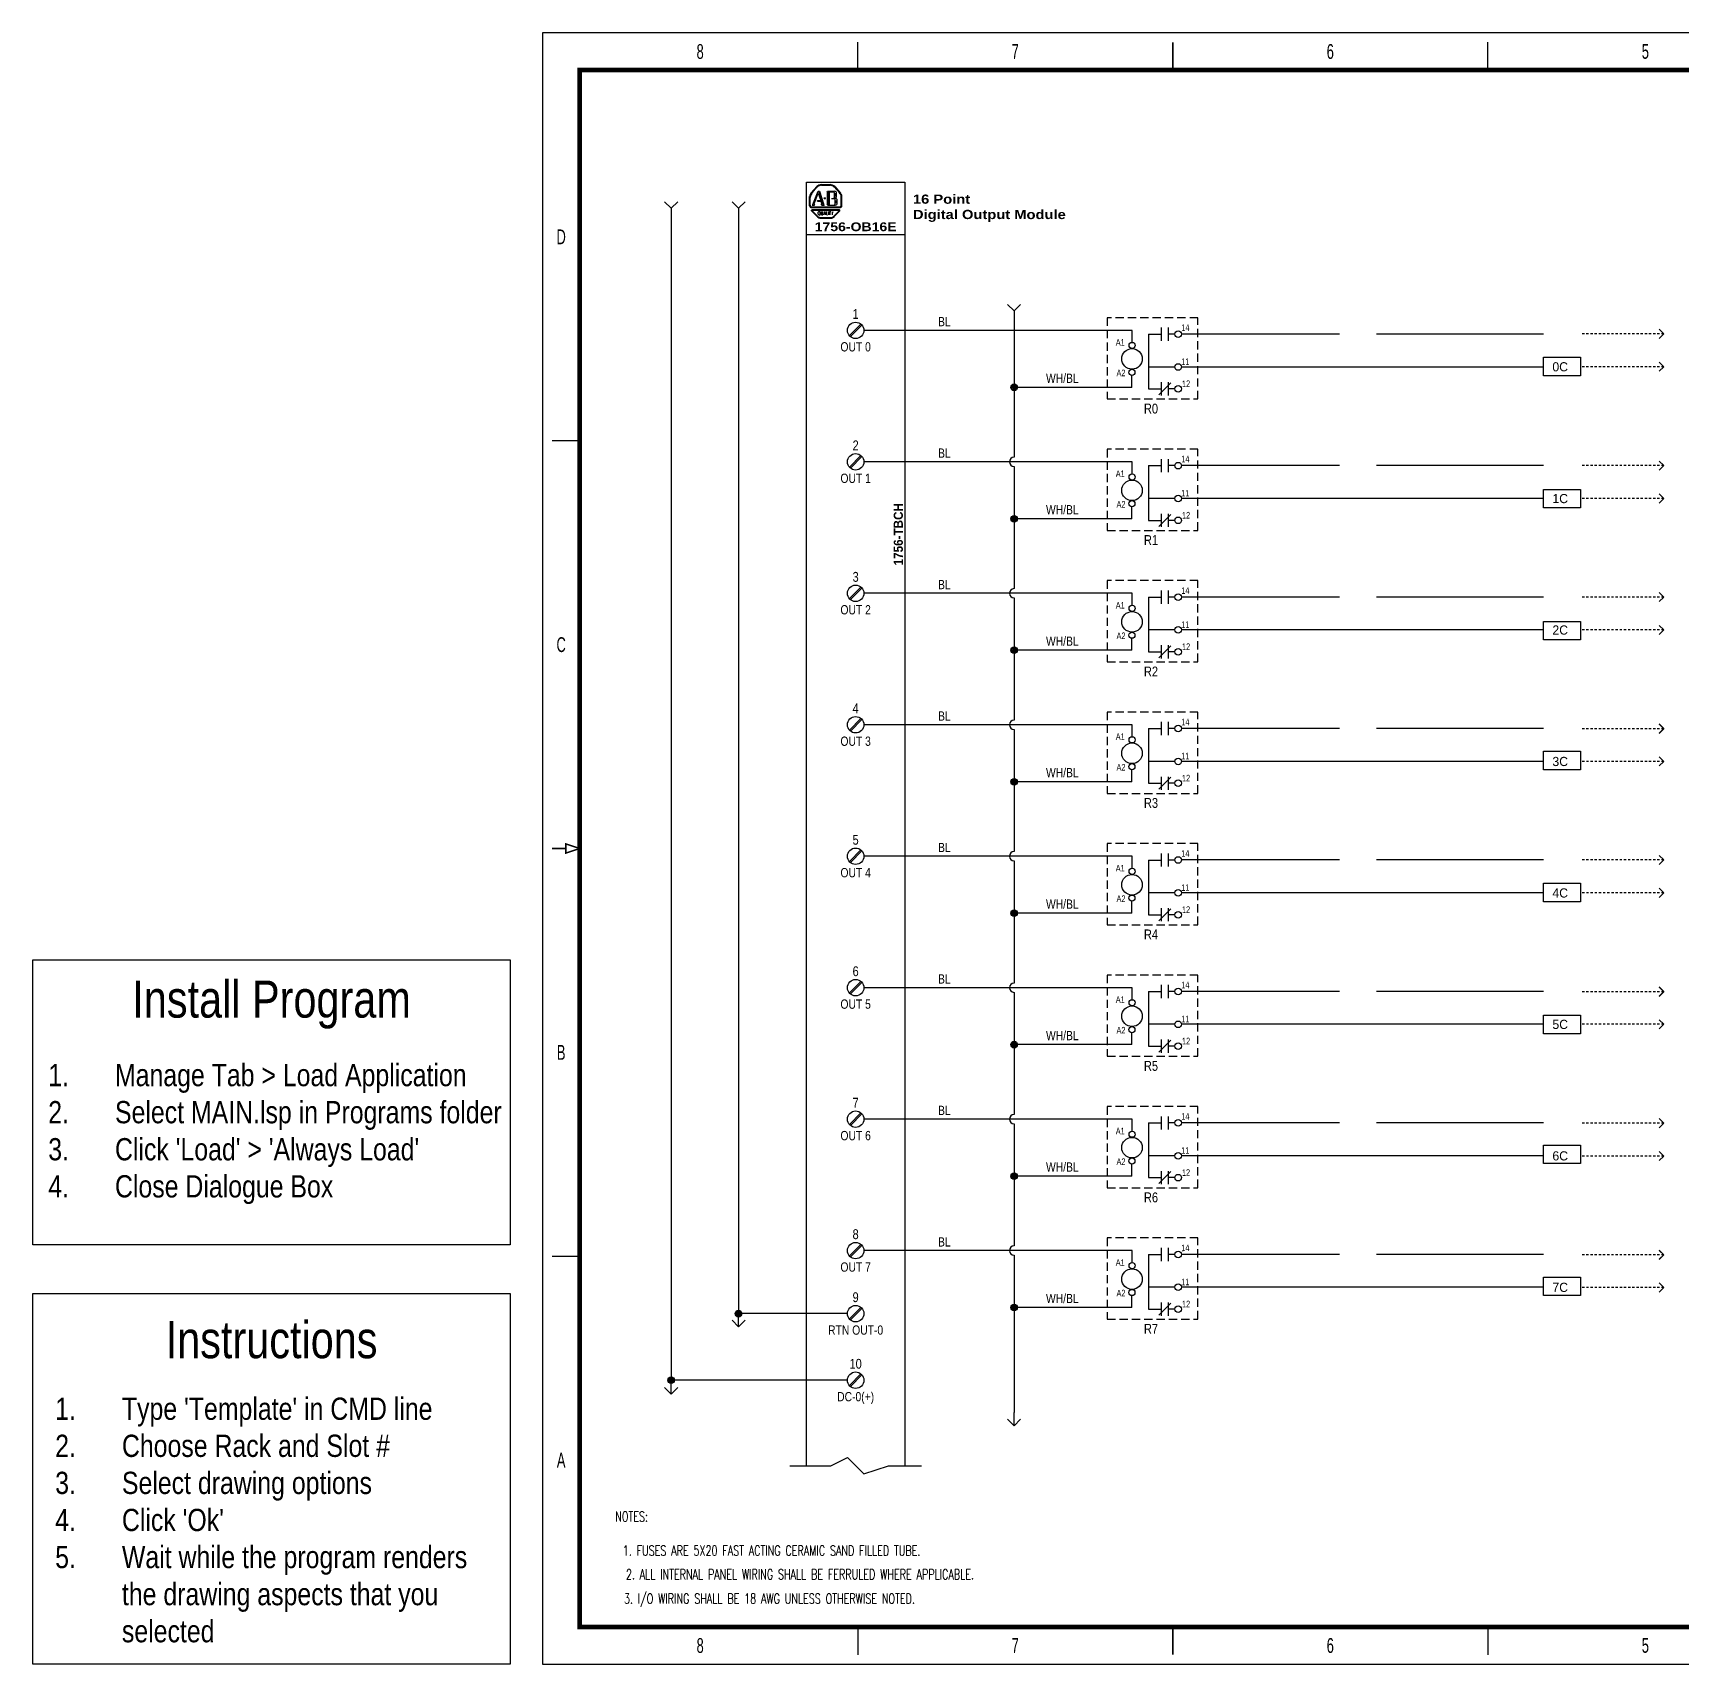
# Model space of a CAD drawing. Extents: x -28 to 136, y 0 to 88.
# Drawn here: x -27.5 to 61.4, y 0 to 88 of the extents above; entities that cross this region are included whole.
import ezdxf
from ezdxf.enums import TextEntityAlignment as Align

# ---------------------------------------------------------------- set-up
doc = ezdxf.new("R2010")
doc.units = 0
doc.header["$MEASUREMENT"] = 0
doc.linetypes.add('HIDDEN2', pattern=[0.1875, 0.125, -0.0625])
doc.layers.get('0').update_dxf_attribs({"linetype": 'CONTINUOUS'})
for name, color, linetype in [('DESCCHILD', 20, 'CONTINUOUS'), ('FIELD', 7, 'HIDDEN2'), ('FORM', 3, 'CONTINUOUS'), ('INSTRUCTIONS', 7, 'CONTINUOUS'), ('SYMB', 4, 'CONTINUOUS'), ('TAGS', 51, 'CONTINUOUS'), ('TEXT', 3, 'CONTINUOUS'), ('WIRE', 1, 'CONTINUOUS')]:
    doc.layers.add(name, color=color, linetype=linetype)
doc.styles.add('ARIAL', font='')
doc.styles.add('ARIEL', font='arial.ttf', dxfattribs={"width": 0.8, "height": 0.2})
doc.styles.add('DWG_STYLE', font='arial.ttf', dxfattribs={"width": 0.8, "height": 0.6})
doc.styles.add('ROMANS', font='ROMANS.SHX', dxfattribs={"width": 0.8, "oblique": 0.017453, "height": 0.14})
doc.styles.get('ARIAL').set_extended_font_data('Arial Black')

# ---------------------------------------------------------------- blocks, each defined once
blk = doc.blocks.new('PLC Term')
at = {"layer": 'SYMB'}
for p, q in [((-0.095, -0.08), (0.08, 0.095)), ((-0.08, -0.095), (0.095, 0.08))]:
    blk.add_line(p, q, dxfattribs=at)
blk.add_circle((0, 0), 0.125, dxfattribs=at)
at = {"layer": 'SYMB', "color": 7, "style": 'ARIEL', "width": 0.8}
blk.add_attdef('##', text='', height=0.15, dxfattribs=at).set_placement((0, 0.25), align=Align.MIDDLE_CENTER)
at = {"layer": 'SYMB', "color": 3, "style": 'ARIEL', "width": 0.8}
blk.add_attdef('TERM', text='', height=0.15, dxfattribs=at).set_placement((0, -0.25), align=Align.MIDDLE_CENTER)
blk = doc.blocks.new('E00216')
at = {"layer": 'WIRE'}
for p, q in [((0, -0.2), (0, 0)), ((0, -0.2), (-0.1, -0.1)), ((0.1, -0.1), (0, -0.2))]:
    blk.add_line(p, q, dxfattribs=at)
blk = doc.blocks.new('TO BOTTOM')
at = {"layer": 'WIRE', "linetype": 'Continuous'}
blk.add_blockref('E00216', (0, 0), dxfattribs=at)
at = {"layer": 'FIELD', "style": 'ARIEL', "width": 0.8}
for tag, p in [('SIGNAL', (0, -0.375)), ('XFRN', (0, -0.59375))]:
    blk.add_attdef(tag, text='', height=0.15, dxfattribs=at).set_placement(p, align=Align.MIDDLE)
blk = doc.blocks.new('Relay1')
at = {"layer": 'FIELD'}
blk.add_lwpolyline([(0, 0), (1.378, 0), (1.378, 1.233), (0, 1.233)], close=True, dxfattribs=at)
at = {"layer": 'SYMB'}
for p, q in [((0.628, 0.983), (0.628, 0.153)), ((1.028, 0.485), (0.628, 0.485)), ((0.969, 0.244), (0.787, 0.062))]:
    blk.add_line(p, q, dxfattribs=at)
for points in [[(0.828, 0.883), (0.828, 1.083)], [(0.928, 1.083), (0.928, 0.883)], [(0.628, 0.983), (0.828, 0.983)], [(1.028, 0.983), (0.928, 0.983)], [(0.828, 0.053), (0.828, 0.253)], [(0.928, 0.253), (0.928, 0.053)], [(0.628, 0.153), (0.828, 0.153)], [(1.028, 0.153), (0.928, 0.153)]]:
    blk.add_lwpolyline(points, dxfattribs=at)
for centre, radius in [((1.078, 0.983), 0.05), ((0.378, 0.608), 0.156), ((0.38, 0.812), 0.0469), ((1.078, 0.485), 0.05), ((0.376, 0.405), 0.0469), ((1.078, 0.153), 0.05)]:
    blk.add_circle(centre, radius, dxfattribs=at)
at = {"layer": 'DESCCHILD', "style": 'ARIEL', "text_generation_flag": 6, "width": 0.8}
blk.add_attdef('DESC1', text='', height=0.15, rotation=180, dxfattribs=at).set_placement((0.666, 1.491), align=Align.CENTER)
blk.add_attdef('DESC2', text='', height=0.15, rotation=180, dxfattribs=at).set_placement((0.666, 1.366), align=Align.MIDDLE_CENTER)
at = {"layer": 'FIELD', "color": 3, "style": 'ARIEL', "text_generation_flag": 6, "width": 0.8}
for s, p in [('14', (1.25, 1.033)), ('A1', (0.268, 0.81)), ('11', (1.25, 0.516)), ('12', (1.261, 0.181))]:
    blk.add_text(s, height=0.1, rotation=180.4497, dxfattribs=at).set_placement(p, align=Align.RIGHT)
blk.add_text('A2', height=0.1, rotation=180.4497, dxfattribs=at).set_placement((0.143, 0.345))
at = {"layer": 'TAGS', "style": 'ARIEL', "text_generation_flag": 6, "width": 0.8}
blk.add_attdef('TAG2', text='', height=0.15, rotation=180, dxfattribs=at).set_placement((0.666, -0.221), align=Align.CENTER)
blk = doc.blocks.new('WIRE LABEL')
at = {"layer": 'TEXT', "style": 'ARIEL', "width": 0.8}
for tag, p in [('COLOR', (0, 0.125)), ('LABEL', (0, -0.125))]:
    blk.add_attdef(tag, text='', height=0.15, dxfattribs=at).set_placement(p, align=Align.MIDDLE_CENTER)
blk = doc.blocks.new('E00172')
at = {"layer": 'WIRE'}
for radius in [0.05, 0.04, 0.03, 0.02, 0.01]:
    blk.add_circle((0, 0), radius, dxfattribs=at)
blk = doc.blocks.new('E00215')
at = {"layer": 'WIRE'}
for p, q in [((0, 0.1), (-0.1, 0.2)), ((0.1, 0.2), (0, 0.1)), ((0, 0.1), (0, 0))]:
    blk.add_line(p, q, dxfattribs=at)
blk = doc.blocks.new('FROM TOP')
at = {"layer": 'WIRE', "linetype": 'Continuous'}
blk.add_blockref('E00215', (0, 0), dxfattribs=at)
at = {"layer": 'FIELD', "style": 'ARIEL', "width": 0.8}
for tag, p in [('SIGNAL', (0, 0.59375)), ('XFRN', (0, 0.375))]:
    blk.add_attdef(tag, text='', height=0.15, dxfattribs=at).set_placement(p, align=Align.MIDDLE)

msp = doc.modelspace()

# ---------------------------------------------------------------- linework, layer by layer
for p, q in [((13.343, 10.7), (15.559, 10.7)), ((15.559, 10.7), (16.446, 11.143)), ((16.446, 11.143), (17.333, 10.257)), ((17.333, 10.257), (18.662, 10.7)), ((18.662, 10.7), (20.436, 10.7))]:
    msp.add_line(p, q)
at = {"layer": 'FIELD'}
for p, q in [((60.489, 71.766), (56, 71.766)), ((60.489, 69.993), (56, 69.993)), ((60.489, 64.657), (56, 64.657)), ((60.489, 62.884), (56, 62.884)), ((60.489, 57.565), (56, 57.565)), ((60.489, 55.792), (56, 55.792)), ((60.489, 50.456), (56, 50.456)), ((60.49, 48.699), (56, 48.699)), ((60.489, 43.38), (56, 43.38)), ((60.49, 41.606), (56, 41.606)), ((60.489, 36.271), (56, 36.271)), ((60.49, 34.514), (56, 34.514)), ((60.489, 29.178), (56, 29.178)), ((60.49, 27.405), (56, 27.405)), ((60.489, 22.069), (56, 22.069)), ((60.49, 20.312), (56, 20.312))]:
    msp.add_line(p, q, dxfattribs=at)
at = {"layer": 'FORM', "linetype": 'Continuous'}
for p, q in [((17, 86), (17, 87.5)), ((51, 86), (51, 87.5)), ((17, 2), (17, 0.5)), ((51, 2), (51, 0.5))]:
    msp.add_line(p, q, dxfattribs=at)
msp.add_lwpolyline([(0, 0), (136, 0), (136, 88), (0, 88), (0, 0)], dxfattribs=at)
for points, const_width in [([(34, 86), (34, 87.5)], 0.08), ([(4, 2), (134, 2), (134, 86), (2, 86), (2, 2), (4, 2)], 0.24), ([(0.5, 66), (2, 66)], 0.08), ([(0.5, 44), (1.25, 44), (1.25, 43.75), (2, 44), (1.25, 44.25), (1.25, 44)], 0.08), ([(0.5, 22), (2, 22)], 0.08), ([(34, 2), (34, 0.5)], 0.08)]:
    msp.add_lwpolyline(points, dxfattribs=dict(at, const_width=const_width))
at = {"layer": 'INSTRUCTIONS'}
for points in [[(-27.5, 38), (-1.75, 38), (-1.75, 22.625), (-27.5, 22.625)], [(-27.5, 20), (-1.75, 20), (-1.75, 0), (-27.5, 0)]]:
    msp.add_lwpolyline(points, close=True, dxfattribs=at)
at = {"layer": 'SYMB'}
for p, q in [((14.23, 79.958), (19.55, 79.958)), ((14.23, 10.7), (14.23, 79.958)), ((14.408, 78.682), (14.408, 79.178)), ((14.479, 79.355), (14.794, 79.71)), ((14.479, 79.285), (14.798, 79.675)), ((14.585, 78.753), (14.869, 79.462)), ((14.656, 78.788), (14.869, 79.355)), ((14.869, 79.462), (14.94, 79.462)), ((14.869, 79.355), (15.011, 78.965)), ((14.904, 79.426), (15.117, 78.753)), ((14.94, 79.462), (15.152, 78.788)), ((15.046, 79.816), (15.507, 79.816)), ((15.046, 79.781), (15.507, 79.781)), ((15.365, 79.462), (15.755, 79.462)), ((15.365, 78.784), (15.365, 79.391)), ((15.436, 78.717), (15.436, 79.426)), ((15.472, 78.717), (15.472, 79.426)), ((15.472, 79.426), (15.684, 79.426)), ((15.72, 79.71), (16.039, 79.355)), ((15.755, 79.143), (15.755, 79.355)), ((15.759, 79.71), (16.074, 79.355)), ((15.826, 79.178), (15.826, 79.355)), ((15.862, 79.178), (15.862, 79.355)), ((16.11, 78.717), (16.11, 79.178)), ((16.145, 78.682), (16.145, 79.178)), ((19.55, 79.958), (19.549, 10.7)), ((14.443, 78.682), (14.443, 79.143)), ((14.514, 78.611), (16.004, 78.611)), ((14.514, 78.575), (16.039, 78.575)), ((14.514, 78.398), (14.514, 78.433)), ((14.514, 78.398), (14.833, 78.079)), ((14.55, 78.717), (14.656, 78.717)), ((14.55, 78.469), (16.004, 78.469)), ((14.55, 78.398), (14.837, 78.114)), ((14.585, 78.433), (15.968, 78.433)), ((14.833, 78.93), (14.833, 78.965)), ((14.833, 78.965), (15.011, 78.965)), ((14.833, 78.93), (15.011, 78.93)), ((14.869, 78.221), (14.869, 78.327)), ((14.904, 78.362), (14.94, 78.362)), ((14.975, 78.221), (14.975, 78.327)), ((15.011, 78.93), (15.046, 78.788)), ((15.046, 78.717), (15.188, 78.717)), ((15.046, 78.185), (15.046, 78.362)), ((15.117, 78.185), (15.117, 78.362)), ((15.188, 79.107), (15.259, 79.107)), ((15.188, 79.072), (15.188, 79.107)), ((15.188, 79.072), (15.259, 79.072)), ((15.188, 78.185), (15.223, 78.362)), ((15.188, 78.256), (15.259, 78.256)), ((15.223, 78.362), (15.259, 78.185)), ((15.259, 79.072), (15.259, 79.107)), ((15.33, 78.185), (15.33, 78.362)), ((15.365, 78.717), (15.791, 78.717)), ((15.436, 78.185), (15.436, 78.362)), ((15.472, 78.362), (15.543, 78.362)), ((15.507, 78.185), (15.507, 78.362)), ((15.578, 79.072), (15.72, 79.072)), ((15.613, 78.362), (15.649, 78.292)), ((15.649, 78.292), (15.684, 78.362)), ((15.649, 78.185), (15.649, 78.292)), ((15.72, 78.114), (16.004, 78.398)), ((15.72, 78.114), (16.004, 78.398)), ((15.72, 78.079), (16.039, 78.398)), ((15.791, 78.788), (15.791, 79.001)), ((15.862, 78.823), (15.862, 78.965)), ((15.897, 78.823), (15.897, 78.965)), ((16.039, 78.398), (16.039, 78.433)), ((14.904, 78.185), (14.94, 78.185)), ((14.94, 78.185), (14.975, 78.15)), ((15.011, 78.043), (15.543, 78.043)), ((15.011, 78.008), (15.578, 78.008)), ((15.046, 78.185), (15.117, 78.185)), ((15.33, 78.185), (15.365, 78.185)), ((14.23, 77.121), (19.55, 77.121))]:
    msp.add_line(p, q, dxfattribs=at)
for centre, radius, start, end in [((14.762, 79.143), 0.355, 139, 176), ((14.762, 79.143), 0.355, 139, 176), ((14.798, 79.107), 0.355, 139, 176), ((14.798, 79.107), 0.355, 139, 176), ((15.046, 79.462), 0.355, 90, 135), ((15.046, 79.462), 0.319, 90, 135), ((15.223, 79.391), 0.142, 1, 25), ((15.507, 79.462), 0.355, 45, 90), ((15.507, 79.462), 0.319, 45, 90), ((15.684, 79.355), 0.0709, 0, 90), ((15.755, 79.355), 0.106, 0, 90), ((15.791, 79.178), 0.0709, 270, 0), ((15.755, 79.143), 0.355, 4, 41), ((15.755, 79.143), 0.355, 4, 41), ((15.791, 79.143), 0.355, 4, 41), ((15.791, 79.143), 0.355, 4, 41), ((14.514, 78.682), 0.106, 180, 270), ((14.514, 78.682), 0.106, 180, 270), ((14.55, 78.717), 0.106, 180, 270), ((14.55, 78.717), 0.106, 180, 270), ((14.55, 78.433), 0.0355, 90, 225), ((14.585, 78.398), 0.0355, 90, 225), ((14.408, 78.859), 0.213, 320, 337), ((14.798, 78.717), 0.142, 159, 187), ((14.94, 78.292), 0.078, 117, 153), ((14.904, 78.292), 0.078, 27, 63), ((14.911, 78.745), 0.142, 351, 18), ((15.33, 78.823), 0.177, 199, 219), ((15.223, 78.788), 0.142, 337, 359), ((15.684, 79.143), 0.0709, 270, 0), ((15.72, 79.001), 0.0709, 0, 90), ((15.72, 78.788), 0.0709, 270, 0), ((15.791, 78.965), 0.106, 0, 90), ((15.791, 78.823), 0.106, 270, 0), ((15.968, 78.398), 0.0355, 315, 90), ((16.004, 78.717), 0.106, 270, 0), ((16.004, 78.433), 0.0355, 321, 90), ((16.039, 78.682), 0.106, 270, 0), ((15.011, 78.292), 0.284, 225, 270), ((15.011, 78.292), 0.248, 225, 270), ((14.94, 78.256), 0.078, 207, 243), ((14.904, 78.256), 0.078, 297, 333), ((15.543, 78.292), 0.248, 270, 315), ((15.543, 78.292), 0.284, 270, 315)]:
    msp.add_arc(centre, radius, start, end, dxfattribs=at)
at = {"layer": 'TEXT', "color": 255}
for points in [[(54, 70.5), (56, 70.5), (56, 69.5), (54, 69.5)], [(54, 63.375), (56, 63.375), (56, 62.375), (54, 62.375)], [(54, 56.25), (56, 56.25), (56, 55.25), (54, 55.25)], [(54, 49.25), (56, 49.25), (56, 48.25), (54, 48.25)], [(54, 42.125), (56, 42.125), (56, 41.125), (54, 41.125)], [(54, 35), (56, 35), (56, 34), (54, 34)], [(54, 28), (56, 28), (56, 27), (54, 27)], [(54, 20.875), (56, 20.875), (56, 19.875), (54, 19.875)]]:
    msp.add_lwpolyline(points, close=True, dxfattribs=at)
at = {"layer": 'WIRE'}
for p, q in [((6.937, 78.185), (6.937, 15.313)), ((10.573, 78.185), (10.573, 18.905)), ((25.437, 72.649), (25.437, 68.88)), ((31.807, 71.953), (17.333, 71.953)), ((31.807, 71.306), (31.807, 71.953)), ((43, 71.75), (34.468, 71.75)), ((54, 71.75), (45, 71.75)), ((60.489, 71.766), (60.242, 72.013)), ((60.489, 71.766), (60.242, 72.013)), ((60.489, 71.766), (60.242, 71.519)), ((60.489, 71.766), (60.242, 71.519)), ((31.795, 68.88), (31.795, 69.528)), ((54, 69.977), (34.468, 69.977)), ((60.489, 69.993), (60.242, 70.24)), ((60.489, 69.993), (60.242, 69.746)), ((31.795, 68.88), (25.437, 68.88)), ((25.437, 68.88), (25.437, 65.112)), ((31.807, 64.861), (17.333, 64.861)), ((25.437, 64.61), (25.437, 58.019)), ((31.807, 64.213), (31.807, 64.861)), ((43, 64.657), (34.468, 64.657)), ((54.001, 64.657), (45, 64.657)), ((60.489, 64.657), (60.242, 64.904)), ((60.489, 64.657), (60.242, 64.904)), ((60.489, 64.657), (60.242, 64.41)), ((60.489, 64.657), (60.242, 64.41)), ((31.795, 61.787), (31.795, 62.435)), ((54, 62.884), (34.468, 62.884)), ((60.489, 62.884), (60.242, 63.131)), ((60.489, 62.884), (60.242, 62.637)), ((31.795, 61.787), (25.437, 61.787)), ((60.489, 57.565), (60.242, 57.812)), ((60.489, 57.565), (60.242, 57.812)), ((60.489, 57.565), (60.242, 57.812)), ((31.807, 57.768), (17.333, 57.768)), ((25.437, 57.517), (25.437, 50.926)), ((31.807, 57.12), (31.807, 57.768)), ((43, 57.565), (34.468, 57.565)), ((54.001, 57.565), (45, 57.565)), ((60.489, 57.565), (60.242, 57.318)), ((60.489, 57.565), (60.242, 57.318)), ((60.489, 57.565), (60.242, 57.318)), ((60.489, 55.792), (60.242, 56.038)), ((31.795, 54.695), (31.795, 55.343)), ((54, 55.792), (34.468, 55.792)), ((60.489, 55.792), (60.242, 55.545)), ((31.795, 54.695), (25.437, 54.695)), ((60.489, 50.472), (60.242, 50.719)), ((60.489, 50.456), (60.242, 50.703)), ((60.489, 50.456), (60.242, 50.703)), ((31.807, 50.675), (17.333, 50.675)), ((25.437, 50.424), (25.437, 43.834)), ((31.807, 50.028), (31.807, 50.675)), ((43, 50.472), (34.468, 50.472)), ((54.001, 50.472), (45, 50.472)), ((60.489, 50.472), (60.242, 50.225)), ((60.489, 50.456), (60.242, 50.209)), ((60.489, 50.456), (60.242, 50.209)), ((60.489, 48.699), (60.242, 48.946)), ((31.795, 47.602), (31.795, 48.25)), ((54, 48.699), (34.468, 48.699)), ((60.489, 48.699), (60.242, 48.452)), ((31.795, 47.602), (25.437, 47.602)), ((31.807, 43.583), (17.333, 43.583)), ((31.807, 42.935), (31.807, 43.583)), ((60.489, 43.38), (60.242, 43.626)), ((60.489, 43.38), (60.242, 43.626)), ((60.489, 43.38), (60.242, 43.626)), ((25.437, 43.332), (25.437, 36.741)), ((43, 43.38), (34.468, 43.38)), ((54.001, 43.38), (45, 43.38)), ((60.489, 43.38), (60.242, 43.133)), ((60.489, 43.38), (60.242, 43.133)), ((60.489, 43.38), (60.242, 43.133)), ((60.489, 41.606), (60.242, 41.853)), ((31.795, 40.51), (31.795, 41.157)), ((54, 41.606), (34.468, 41.606)), ((60.489, 41.606), (60.242, 41.359)), ((31.795, 40.51), (25.437, 40.51)), ((31.807, 36.49), (17.333, 36.49)), ((31.807, 35.842), (31.807, 36.49)), ((60.489, 36.271), (60.242, 36.518)), ((60.489, 36.271), (60.242, 36.518)), ((60.49, 36.287), (60.243, 36.534)), ((25.437, 36.239), (25.437, 29.648)), ((43, 36.287), (34.468, 36.287)), ((54.001, 36.287), (45, 36.287)), ((60.489, 36.271), (60.242, 36.024)), ((60.489, 36.271), (60.242, 36.024)), ((60.49, 36.287), (60.243, 36.04)), ((60.49, 34.514), (60.243, 34.761)), ((31.795, 33.417), (31.795, 34.065)), ((54, 34.514), (34.468, 34.514)), ((60.49, 34.514), (60.243, 34.267)), ((31.795, 33.417), (25.437, 33.417)), ((31.807, 29.397), (17.333, 29.397)), ((31.807, 28.75), (31.807, 29.397)), ((60.489, 29.178), (60.242, 29.425)), ((60.489, 29.178), (60.242, 29.425)), ((60.489, 29.178), (60.242, 29.425)), ((60.49, 29.178), (60.243, 29.425)), ((25.437, 29.147), (25.437, 22.556)), ((43, 29.194), (34.468, 29.194)), ((54.001, 29.194), (45, 29.194)), ((60.489, 29.178), (60.242, 28.931)), ((60.489, 29.178), (60.242, 28.931)), ((60.489, 29.178), (60.242, 28.931)), ((60.49, 29.178), (60.243, 28.931)), ((60.49, 27.405), (60.243, 27.652)), ((31.795, 26.324), (31.795, 26.972)), ((54, 27.421), (34.468, 27.421)), ((60.49, 27.405), (60.243, 27.158)), ((31.795, 26.324), (25.437, 26.324)), ((31.807, 22.305), (17.333, 22.305)), ((31.807, 21.657), (31.807, 22.305)), ((60.489, 22.085), (60.242, 22.332)), ((60.489, 22.069), (60.242, 22.316)), ((60.489, 22.069), (60.242, 22.316)), ((60.49, 22.085), (60.243, 22.332)), ((25.437, 22.054), (25.437, 13.562)), ((43, 22.102), (34.468, 22.102)), ((54, 22.102), (45, 22.102)), ((60.489, 22.085), (60.242, 21.838)), ((60.489, 22.069), (60.242, 21.822)), ((60.489, 22.069), (60.242, 21.822)), ((60.49, 22.085), (60.243, 21.838)), ((60.49, 20.312), (60.243, 20.559)), ((31.795, 19.232), (31.795, 19.879)), ((54, 20.328), (34.468, 20.328)), ((60.49, 20.312), (60.243, 20.065)), ((16.446, 18.905), (10.573, 18.905)), ((31.795, 19.232), (25.437, 19.232)), ((16.446, 15.313), (6.937, 15.313))]:
    msp.add_line(p, q, dxfattribs=at)
for centre in [(25.437, 64.861), (25.437, 57.768), (25.437, 50.675), (25.437, 43.583), (25.437, 36.49), (25.437, 29.397), (25.437, 22.305)]:
    msp.add_arc(centre, 0.251, 90, 270, dxfattribs=at)

# ---------------------------------------------------------------- block references
ref = msp.add_blockref('WIRE LABEL', (21.676, 71.581), dxfattribs=dict(xscale=3.5463111075648, yscale=3.5463111075648, zscale=3.5463111075648))
ref.add_attrib('COLOR', 'BL', dxfattribs={"layer": 'TEXT', "color": 3, "height": 0.5002, "style": 'ARIEL', "width": 0.796875}).set_placement((21.676, 72.025), align=Align.BOTTOM_CENTER)
ref = msp.add_blockref('WIRE LABEL', (28.042, 68.527), dxfattribs=dict(xscale=3.5463111075648, yscale=3.5463111075648, zscale=3.5463111075648))
ref.add_attrib('COLOR', 'WH/BL', dxfattribs={"layer": 'TEXT', "color": 3, "height": 0.5002, "style": 'ARIEL', "width": 0.796875}).set_placement((28.042, 68.971), align=Align.BOTTOM_CENTER)
ref = msp.add_blockref('WIRE LABEL', (21.676, 64.489), dxfattribs=dict(xscale=3.5463111075648, yscale=3.5463111075648, zscale=3.5463111075648))
ref.add_attrib('COLOR', 'BL', dxfattribs={"layer": 'TEXT', "color": 3, "height": 0.5002, "style": 'ARIEL', "width": 0.796875}).set_placement((21.676, 64.932), align=Align.BOTTOM_CENTER)
ref = msp.add_blockref('WIRE LABEL', (28.042, 61.435), dxfattribs=dict(xscale=3.5463111075648, yscale=3.5463111075648, zscale=3.5463111075648))
ref.add_attrib('COLOR', 'WH/BL', dxfattribs={"layer": 'TEXT', "color": 3, "height": 0.5002, "style": 'ARIEL', "width": 0.796875}).set_placement((28.042, 61.878), align=Align.BOTTOM_CENTER)
ref = msp.add_blockref('WIRE LABEL', (21.676, 57.396), dxfattribs=dict(xscale=3.5463111075648, yscale=3.5463111075648, zscale=3.5463111075648))
ref.add_attrib('COLOR', 'BL', dxfattribs={"layer": 'TEXT', "color": 3, "height": 0.5002, "style": 'ARIEL', "width": 0.796875}).set_placement((21.676, 57.839), align=Align.BOTTOM_CENTER)
ref = msp.add_blockref('WIRE LABEL', (28.042, 54.342), dxfattribs=dict(xscale=3.5463111075648, yscale=3.5463111075648, zscale=3.5463111075648))
ref.add_attrib('COLOR', 'WH/BL', dxfattribs={"layer": 'TEXT', "color": 3, "height": 0.5002, "style": 'ARIEL', "width": 0.796875}).set_placement((28.042, 54.785), align=Align.BOTTOM_CENTER)
ref = msp.add_blockref('WIRE LABEL', (21.676, 50.304), dxfattribs=dict(xscale=3.5463111075648, yscale=3.5463111075648, zscale=3.5463111075648))
ref.add_attrib('COLOR', 'BL', dxfattribs={"layer": 'TEXT', "color": 3, "height": 0.5002, "style": 'ARIEL', "width": 0.796875}).set_placement((21.676, 50.747), align=Align.BOTTOM_CENTER)
ref = msp.add_blockref('WIRE LABEL', (28.042, 47.25), dxfattribs=dict(xscale=3.5463111075648, yscale=3.5463111075648, zscale=3.5463111075648))
ref.add_attrib('COLOR', 'WH/BL', dxfattribs={"layer": 'TEXT', "color": 3, "height": 0.5002, "style": 'ARIEL', "width": 0.796875}).set_placement((28.042, 47.693), align=Align.BOTTOM_CENTER)
ref = msp.add_blockref('WIRE LABEL', (21.676, 43.211), dxfattribs=dict(xscale=3.5463111075648, yscale=3.5463111075648, zscale=3.5463111075648))
ref.add_attrib('COLOR', 'BL', dxfattribs={"layer": 'TEXT', "color": 3, "height": 0.5002, "style": 'ARIEL', "width": 0.796875}).set_placement((21.676, 43.654), align=Align.BOTTOM_CENTER)
ref = msp.add_blockref('WIRE LABEL', (28.042, 40.157), dxfattribs=dict(xscale=3.5463111075648, yscale=3.5463111075648, zscale=3.5463111075648))
ref.add_attrib('COLOR', 'WH/BL', dxfattribs={"layer": 'TEXT', "color": 3, "height": 0.5002, "style": 'ARIEL', "width": 0.796875}).set_placement((28.042, 40.6), align=Align.BOTTOM_CENTER)
ref = msp.add_blockref('WIRE LABEL', (21.676, 36.118), dxfattribs=dict(xscale=3.5463111075648, yscale=3.5463111075648, zscale=3.5463111075648))
ref.add_attrib('COLOR', 'BL', dxfattribs={"layer": 'TEXT', "color": 3, "height": 0.5002, "style": 'ARIEL', "width": 0.796875}).set_placement((21.676, 36.562), align=Align.BOTTOM_CENTER)
ref = msp.add_blockref('WIRE LABEL', (28.042, 33.064), dxfattribs=dict(xscale=3.5463111075648, yscale=3.5463111075648, zscale=3.5463111075648))
ref.add_attrib('COLOR', 'WH/BL', dxfattribs={"layer": 'TEXT', "color": 3, "height": 0.5002, "style": 'ARIEL', "width": 0.796875}).set_placement((28.042, 33.508), align=Align.BOTTOM_CENTER)
ref = msp.add_blockref('WIRE LABEL', (21.676, 29.026), dxfattribs=dict(xscale=3.5463111075648, yscale=3.5463111075648, zscale=3.5463111075648))
ref.add_attrib('COLOR', 'BL', dxfattribs={"layer": 'TEXT', "color": 3, "height": 0.5002, "style": 'ARIEL', "width": 0.796875}).set_placement((21.676, 29.469), align=Align.BOTTOM_CENTER)
ref = msp.add_blockref('WIRE LABEL', (28.042, 25.972), dxfattribs=dict(xscale=3.5463111075648, yscale=3.5463111075648, zscale=3.5463111075648))
ref.add_attrib('COLOR', 'WH/BL', dxfattribs={"layer": 'TEXT', "color": 3, "height": 0.5002, "style": 'ARIEL', "width": 0.796875}).set_placement((28.042, 26.415), align=Align.BOTTOM_CENTER)
ref = msp.add_blockref('WIRE LABEL', (21.676, 21.933), dxfattribs=dict(xscale=3.5463111075648, yscale=3.5463111075648, zscale=3.5463111075648))
ref.add_attrib('COLOR', 'BL', dxfattribs={"layer": 'TEXT', "color": 3, "height": 0.5002, "style": 'ARIEL', "width": 0.796875}).set_placement((21.676, 22.376), align=Align.BOTTOM_CENTER)
ref = msp.add_blockref('WIRE LABEL', (28.042, 18.879), dxfattribs=dict(xscale=3.5463111075648, yscale=3.5463111075648, zscale=3.5463111075648))
ref.add_attrib('COLOR', 'WH/BL', dxfattribs={"layer": 'TEXT', "color": 3, "height": 0.5002, "style": 'ARIEL', "width": 0.796875}).set_placement((28.042, 19.322), align=Align.BOTTOM_CENTER)
at = {"layer": 'FIELD', "xscale": 3.5463111075648, "yscale": 3.5463111075648, "zscale": 3.5463111075648}
for name, p in [('FROM TOP', (6.937, 78.185)), ('FROM TOP', (10.573, 78.185)), ('FROM TOP', (25.437, 72.649)), ('TO BOTTOM', (10.573, 18.905)), ('TO BOTTOM', (6.937, 15.277)), ('TO BOTTOM', (25.437, 13.562))]:
    msp.add_blockref(name, p, dxfattribs=at)
at = {"layer": 'TEXT'}
ref = msp.add_blockref('PLC Term', (16.889, 71.953), dxfattribs=dict(at, xscale=3.5463111075648, yscale=3.5463111075648, zscale=3.5463111075648))
ref.add_attrib('##', '1', dxfattribs={"layer": 'SYMB', "color": 7, "height": 0.532, "style": 'ARIEL', "width": 0.8}).set_placement((16.889, 72.84), align=Align.MIDDLE)
ref.add_attrib('TERM', 'OUT 0', dxfattribs={"layer": 'SYMB', "color": 3, "height": 0.5002, "style": 'ARIEL', "width": 0.796875}).set_placement((16.889, 71.067), align=Align.MIDDLE_CENTER)
ref = msp.add_blockref('PLC Term', (16.889, 64.861), dxfattribs=dict(at, xscale=3.5463111075648, yscale=3.5463111075648, zscale=3.5463111075648))
ref.add_attrib('##', '2', dxfattribs={"layer": 'SYMB', "color": 7, "height": 0.532, "style": 'ARIEL', "width": 0.8}).set_placement((16.889, 65.747), align=Align.MIDDLE_CENTER)
ref.add_attrib('TERM', 'OUT 1', dxfattribs={"layer": 'SYMB', "color": 3, "height": 0.5002, "style": 'ARIEL', "width": 0.796875}).set_placement((16.889, 63.974), align=Align.MIDDLE_CENTER)
ref = msp.add_blockref('PLC Term', (16.889, 57.768), dxfattribs=dict(at, xscale=3.5463111075648, yscale=3.5463111075648, zscale=3.5463111075648))
ref.add_attrib('##', '3', dxfattribs={"layer": 'SYMB', "color": 7, "height": 0.532, "style": 'ARIEL', "width": 0.8}).set_placement((16.889, 58.655), align=Align.MIDDLE_CENTER)
ref.add_attrib('TERM', 'OUT 2', dxfattribs={"layer": 'SYMB', "color": 3, "height": 0.5002, "style": 'ARIEL', "width": 0.796875}).set_placement((16.889, 56.881), align=Align.MIDDLE_CENTER)
ref = msp.add_blockref('PLC Term', (16.889, 50.675), dxfattribs=dict(at, xscale=3.5463111075648, yscale=3.5463111075648, zscale=3.5463111075648))
ref.add_attrib('##', '4', dxfattribs={"layer": 'SYMB', "color": 7, "height": 0.532, "style": 'ARIEL', "width": 0.8}).set_placement((16.889, 51.562), align=Align.MIDDLE_CENTER)
ref.add_attrib('TERM', 'OUT 3', dxfattribs={"layer": 'SYMB', "color": 3, "height": 0.5002, "style": 'ARIEL', "width": 0.796875}).set_placement((16.889, 49.789), align=Align.MIDDLE_CENTER)
ref = msp.add_blockref('PLC Term', (16.889, 43.583), dxfattribs=dict(at, xscale=3.5463111075648, yscale=3.5463111075648, zscale=3.5463111075648))
ref.add_attrib('##', '5', dxfattribs={"layer": 'SYMB', "color": 7, "height": 0.532, "style": 'ARIEL', "width": 0.8}).set_placement((16.889, 44.469), align=Align.MIDDLE_CENTER)
ref.add_attrib('TERM', 'OUT 4', dxfattribs={"layer": 'SYMB', "color": 3, "height": 0.5002, "style": 'ARIEL', "width": 0.796875}).set_placement((16.889, 42.696), align=Align.MIDDLE_CENTER)
ref = msp.add_blockref('PLC Term', (16.889, 36.49), dxfattribs=dict(at, xscale=3.5463111075648, yscale=3.5463111075648, zscale=3.5463111075648))
ref.add_attrib('##', '6', dxfattribs={"layer": 'SYMB', "color": 7, "height": 0.532, "style": 'ARIEL', "width": 0.8}).set_placement((16.889, 37.377), align=Align.MIDDLE_CENTER)
ref.add_attrib('TERM', 'OUT 5', dxfattribs={"layer": 'SYMB', "color": 3, "height": 0.5002, "style": 'ARIEL', "width": 0.796875}).set_placement((16.889, 35.604), align=Align.MIDDLE_CENTER)
ref = msp.add_blockref('PLC Term', (16.889, 29.397), dxfattribs=dict(at, xscale=3.5463111075648, yscale=3.5463111075648, zscale=3.5463111075648))
ref.add_attrib('##', '7', dxfattribs={"layer": 'SYMB', "color": 7, "height": 0.532, "style": 'ARIEL', "width": 0.8}).set_placement((16.889, 30.284), align=Align.MIDDLE_CENTER)
ref.add_attrib('TERM', 'OUT 6', dxfattribs={"layer": 'SYMB', "color": 3, "height": 0.5002, "style": 'ARIEL', "width": 0.796875}).set_placement((16.889, 28.511), align=Align.MIDDLE_CENTER)
ref = msp.add_blockref('PLC Term', (16.889, 22.305), dxfattribs=dict(at, xscale=3.5463111075648, yscale=3.5463111075648, zscale=3.5463111075648))
ref.add_attrib('##', '8', dxfattribs={"layer": 'SYMB', "color": 7, "height": 0.532, "style": 'ARIEL', "width": 0.8}).set_placement((16.889, 23.191), align=Align.MIDDLE_CENTER)
ref.add_attrib('TERM', 'OUT 7', dxfattribs={"layer": 'SYMB', "color": 3, "height": 0.5002, "style": 'ARIEL', "width": 0.796875}).set_placement((16.889, 21.418), align=Align.MIDDLE_CENTER)
ref = msp.add_blockref('PLC Term', (16.889, 18.905), dxfattribs=dict(at, xscale=3.5463111075648, yscale=3.5463111075648, zscale=3.5463111075648))
ref.add_attrib('##', '9', dxfattribs={"layer": 'SYMB', "color": 7, "height": 0.532, "style": 'ARIEL', "width": 0.8}).set_placement((16.889, 19.792), align=Align.MIDDLE_CENTER)
ref.add_attrib('TERM', 'RTN OUT-0', dxfattribs={"layer": 'SYMB', "color": 3, "height": 0.5002, "style": 'ARIEL', "width": 0.796875}).set_placement((16.889, 18.018), align=Align.MIDDLE_CENTER)
ref = msp.add_blockref('PLC Term', (16.889, 15.313), dxfattribs=dict(at, xscale=3.5463111075648, yscale=3.5463111075648, zscale=3.5463111075648))
ref.add_attrib('##', '10', dxfattribs={"layer": 'SYMB', "color": 7, "height": 0.5319, "style": 'ARIEL', "width": 0.8}).set_placement((16.889, 16.199), align=Align.MIDDLE_CENTER)
ref.add_attrib('TERM', 'DC-0(+)', dxfattribs={"layer": 'SYMB', "color": 3, "height": 0.5002, "style": 'ARIEL', "width": 0.796875}).set_placement((16.889, 14.426), align=Align.MIDDLE_CENTER)
at = {"layer": 'WIRE', "xscale": 3.555555552, "yscale": 3.555555552, "zscale": 3.555555552}
for p, values in [((30.457, 68.253), {'TAG2': 'R0'}), ((30.457, 61.161), {'TAG2': 'R1'}), ((30.457, 54.068), {'TAG2': 'R2'}), ((30.457, 46.976), {'TAG2': 'R3'}), ((30.457, 39.883), {'TAG2': 'R4'}), ((30.457, 32.79), {'TAG2': 'R5'}), ((30.457, 25.698), {'TAG2': 'R6'}), ((30.457, 18.605), {'TAG2': 'R7'})]:
    msp.add_blockref('Relay1', p, dxfattribs=at).add_auto_attribs(values)
for p in [(25.437, 68.88), (25.437, 61.787), (25.437, 54.695), (25.437, 47.602), (25.437, 40.51), (25.437, 33.417), (25.437, 26.324), (10.573, 18.905), (25.437, 19.232), (6.937, 15.313)]:
    msp.add_blockref('E00172', p, dxfattribs=at)

# ---------------------------------------------------------------- texts
at = {"layer": 'FORM', "linetype": 'Continuous', "width": 0.65}
for s, p in [('8', (8.5, 87)), ('7', (25.5, 87)), ('6', (42.5, 87)), ('5', (59.5, 87)), ('D', (1, 77)), ('C', (1, 55)), ('B', (1, 33)), ('A', (1, 11)), ('8', (8.5, 1)), ('7', (25.5, 1)), ('6', (42.5, 1)), ('5', (59.5, 1))]:
    msp.add_text(s, height=0.8, dxfattribs=at).set_placement(p, align=Align.MIDDLE)
at = {"layer": 'INSTRUCTIONS', "attachment_point": 1, "style": 'DWG_STYLE'}
for s, width, heights, insert, char_height in [('\\pxqc;Install Program', 25.75, [2.5], (-27.5, 36.875), 2), ("\\pxi-3,l4,t4;1.^IManage Tab > Load Application\\P2.^ISelect MAIN.lsp in Programs folder\\P3.^IClick 'Load' > 'Always Load'\\P4.^IClose Dialogue Box", 25.75, [10], (-27.875, 32.375), 1.2), ('\\pxqc;Instructions', 25.75, [2.5], (-27.5, 18.5), 2), ("\\P\\pxi-3,l4,t4;1.^IType 'Template' in CMD line\\P2.^IChoose Rack and Slot #\\P3.^ISelect drawing options\\P4.^IClick 'Ok'\\P5.^IWait while the program renders the drawing aspects that you selected", 24.875, [16.125], (-27.5, 16.375), 1.2)]:
    msp.add_mtext_dynamic_manual_height_columns(s, width=width, gutter_width=3, heights=heights, dxfattribs=dict(at, insert=insert, char_height=char_height))
at = {"layer": 'TEXT', "color": 255}
for s, p in [('0C', (54.905, 69.989)), ('1C', (54.906, 62.88)), ('2C', (54.906, 55.787)), ('3C', (54.906, 48.695)), ('4C', (54.906, 41.602)), ('5C', (54.906, 34.51)), ('6C', (54.906, 27.417)), ('7C', (54.906, 20.324))]:
    msp.add_text(s, height=0.4938, dxfattribs=at).set_placement(p, align=Align.MIDDLE_CENTER)
at = {"layer": 'TEXT', "color": 3, "linetype": 'ByBlock', "style": 'ROMANS', "width": 0.7}
for s, height, p in [('NOTES:', 0.5407, (4.802, 7.686)), ('1. FUSES ARE 5X20 FAST ACTING CERAMIC SAND FILLED TUBE.', 0.54068, (12.357, 5.851)), ('2. ALL INTERNAL PANEL WIRING SHALL BE FERRULED WHERE APPLICABLE.', 0.54068, (13.883, 4.569)), ('3. I/O WIRING SHALL BE 18 AWG UNLESS OTHERWISE NOTED.', 0.54068, (12.236, 3.261))]:
    msp.add_text(s, height=height, dxfattribs=at).set_placement(p, align=Align.CENTER)
at = {"layer": 'TEXT', "style": 'ARIAL'}
for s, width, insert, char_height, attachment_point in [('{\\C3;16 Point \\PDigital Output Module\\P }', 8.33932, (19.981, 76.978), 0.49648, 7), ('{\\fArial Black|b0|i0|c0|p34;\\C3;1756-OB16E}', 1.24128, (16.889, 77.299), 0.47403, 8)]:
    msp.add_mtext_dynamic_manual_height_columns(s, width=width, gutter_width=0.494, heights=[0], dxfattribs=dict(at, insert=insert, char_height=char_height, attachment_point=attachment_point))
at = {"layer": 'TEXT', "insert": (19.194, 62.436), "char_height": 0.49254, "attachment_point": 5, "rotation": 90, "style": 'ARIEL'}
msp.add_mtext_dynamic_manual_height_columns('\\pxqr,t3;{\\fArial Black|b0|i0|c0|p34;\\C3;1756-TBCH}', width=0.40123, gutter_width=0.494, heights=[0], dxfattribs=at)

doc.saveas('drawing.dxf')
